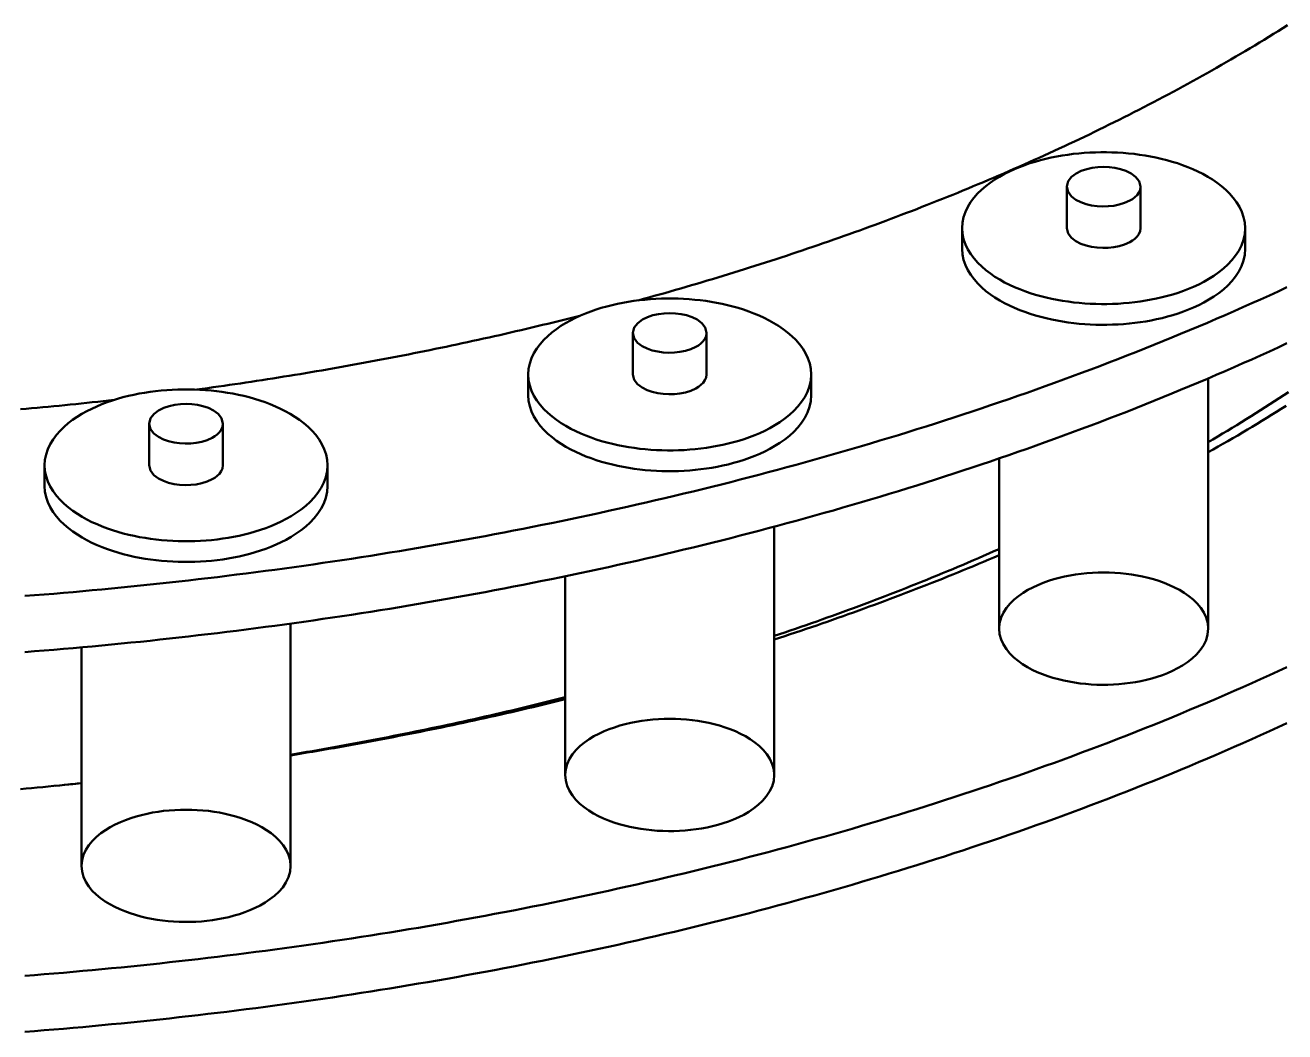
# Model space of a CAD drawing. Header units: millimetres. Extents: x 0 to 841, y 0 to 594.
# Drawn here: x 744.61 to 772.11, y 242.99 to 264.97 of the extents above; entities that cross this region are included whole.
import ezdxf

# ---------------------------------------------------------------- set-up
doc = ezdxf.new("R2010")
doc.units = ezdxf.units.MM
doc.layers.add('VIS', color=7, linetype='CONTINUOUS', lineweight=50)

msp = doc.modelspace()

# ---------------------------------------------------------------- linework, layer by layer
at = {"layer": 'VIS'}
for points in [[(769.675, 263.521), (769.781, 263.578), (769.887, 263.636), (769.993, 263.693), (770.098, 263.751), (770.204, 263.81), (770.309, 263.868), (770.414, 263.927), (770.519, 263.986), (770.624, 264.046), (770.729, 264.106), (770.833, 264.166), (770.937, 264.226), (771.041, 264.287), (771.145, 264.348), (771.249, 264.409), (771.353, 264.471), (771.456, 264.532), (771.559, 264.595), (771.662, 264.657), (771.765, 264.72), (771.868, 264.783), (771.97, 264.847), (772.072, 264.91), (772.174, 264.974)], [(769.675, 263.521), (769.781, 263.578), (769.887, 263.636), (769.993, 263.693), (770.098, 263.751), (770.204, 263.81), (770.309, 263.868), (770.414, 263.927), (770.519, 263.986), (770.624, 264.046), (770.729, 264.106), (770.833, 264.166), (770.937, 264.226), (771.041, 264.287), (771.145, 264.348), (771.249, 264.409), (771.353, 264.471), (771.456, 264.532), (771.559, 264.595), (771.662, 264.657), (771.765, 264.72), (771.868, 264.783), (771.97, 264.847), (772.072, 264.91), (772.174, 264.974)], [(757.992, 258.962), (758.109, 258.994), (758.225, 259.026), (758.342, 259.059), (758.458, 259.092), (758.574, 259.124), (758.69, 259.157), (758.807, 259.191), (758.923, 259.224), (759.039, 259.258), (759.155, 259.292), (759.271, 259.326), (759.387, 259.36), (759.502, 259.395), (759.618, 259.43), (759.734, 259.465), (759.849, 259.5), (759.965, 259.535), (760.08, 259.571), (760.196, 259.607), (760.311, 259.643), (760.426, 259.679), (760.541, 259.715), (760.657, 259.752), (760.772, 259.789), (760.887, 259.826), (761.002, 259.864), (761.116, 259.901), (761.231, 259.939), (761.346, 259.977), (761.46, 260.015), (761.575, 260.054), (761.689, 260.093), (761.804, 260.131), (761.918, 260.171), (762.032, 260.21), (762.147, 260.25), (762.261, 260.29), (762.375, 260.33), (762.489, 260.37), (762.602, 260.41), (762.716, 260.451), (762.83, 260.492), (762.943, 260.533), (763.057, 260.575), (763.17, 260.617), (763.284, 260.659), (763.397, 260.701), (763.51, 260.743), (763.623, 260.786), (763.736, 260.829), (763.849, 260.872), (763.962, 260.915), (764.074, 260.959), (764.187, 261.003), (764.299, 261.047), (764.412, 261.091), (764.524, 261.136), (764.636, 261.181), (764.749, 261.226), (764.861, 261.271), (764.972, 261.316), (765.084, 261.362), (765.196, 261.408), (765.308, 261.455), (765.419, 261.501), (765.531, 261.548), (765.642, 261.595), (765.753, 261.642), (765.864, 261.69), (765.975, 261.738), (766.086, 261.786), (766.197, 261.834), (766.307, 261.883), (766.418, 261.931), (766.528, 261.981), (766.639, 262.03), (766.749, 262.079), (766.859, 262.129), (766.969, 262.18), (767.079, 262.23), (767.188, 262.281), (767.298, 262.331), (767.407, 262.383), (767.517, 262.434), (767.626, 262.486), (767.735, 262.538), (767.844, 262.59), (767.953, 262.643), (768.061, 262.695), (768.17, 262.749), (768.278, 262.802), (768.387, 262.856), (768.495, 262.909), (768.603, 262.964), (768.711, 263.018), (768.818, 263.073), (768.926, 263.128), (769.033, 263.183), (769.141, 263.239), (769.248, 263.295), (769.355, 263.351), (769.462, 263.407), (769.568, 263.464), (769.675, 263.521)], [(757.992, 258.962), (758.109, 258.994), (758.225, 259.026), (758.342, 259.059), (758.458, 259.092), (758.574, 259.124), (758.69, 259.157), (758.807, 259.191), (758.923, 259.224), (759.039, 259.258), (759.155, 259.292), (759.271, 259.326), (759.387, 259.36), (759.502, 259.395), (759.618, 259.43), (759.734, 259.465), (759.849, 259.5), (759.965, 259.535), (760.08, 259.571), (760.196, 259.607), (760.311, 259.643), (760.426, 259.679), (760.541, 259.715), (760.657, 259.752), (760.772, 259.789), (760.887, 259.826), (761.002, 259.864), (761.116, 259.901), (761.231, 259.939), (761.346, 259.977), (761.46, 260.015), (761.575, 260.054), (761.689, 260.093), (761.804, 260.131), (761.918, 260.171), (762.032, 260.21), (762.147, 260.25), (762.261, 260.29), (762.375, 260.33), (762.489, 260.37), (762.602, 260.41), (762.716, 260.451), (762.83, 260.492), (762.943, 260.533), (763.057, 260.575), (763.17, 260.617), (763.284, 260.659), (763.397, 260.701), (763.51, 260.743), (763.623, 260.786), (763.736, 260.829), (763.849, 260.872), (763.962, 260.915), (764.074, 260.959), (764.187, 261.003), (764.299, 261.047), (764.412, 261.091), (764.524, 261.136), (764.636, 261.181), (764.749, 261.226), (764.861, 261.271), (764.972, 261.316), (765.084, 261.362), (765.196, 261.408), (765.308, 261.455), (765.419, 261.501), (765.531, 261.548), (765.642, 261.595), (765.753, 261.642), (765.864, 261.69), (765.975, 261.738), (766.086, 261.786), (766.197, 261.834), (766.307, 261.883), (766.418, 261.931), (766.528, 261.981), (766.639, 262.03), (766.749, 262.079), (766.859, 262.129), (766.969, 262.18), (767.079, 262.23), (767.188, 262.281), (767.298, 262.331), (767.407, 262.383), (767.517, 262.434), (767.626, 262.486), (767.735, 262.538), (767.844, 262.59), (767.953, 262.643), (768.061, 262.695), (768.17, 262.749), (768.278, 262.802), (768.387, 262.856), (768.495, 262.909), (768.603, 262.964), (768.711, 263.018), (768.818, 263.073), (768.926, 263.128), (769.033, 263.183), (769.141, 263.239), (769.248, 263.295), (769.355, 263.351), (769.462, 263.407), (769.568, 263.464), (769.675, 263.521)], [(771.246, 260.542), (771.238, 260.662), (771.213, 260.781), (771.175, 260.895), (771.123, 261.005), (771.06, 261.108), (770.988, 261.205), (770.907, 261.296), (770.821, 261.381), (770.729, 261.46), (770.633, 261.533), (770.533, 261.601), (770.43, 261.665), (770.324, 261.724), (770.216, 261.778), (770.106, 261.828), (769.994, 261.875), (769.881, 261.918), (769.766, 261.957), (769.65, 261.993), (769.534, 262.026), (769.416, 262.056), (769.298, 262.083), (769.18, 262.107), (769.06, 262.128), (768.941, 262.146), (768.821, 262.162), (768.7, 262.174), (768.58, 262.185), (768.459, 262.192), (768.338, 262.197), (768.217, 262.2), (768.096, 262.2), (767.975, 262.197), (767.854, 262.192), (767.733, 262.185), (767.612, 262.174), (767.492, 262.162), (767.372, 262.146), (767.252, 262.128), (767.133, 262.107), (767.014, 262.083), (766.896, 262.056), (766.778, 262.026), (766.662, 261.993), (766.546, 261.957), (766.432, 261.918), (766.319, 261.875), (766.207, 261.828), (766.097, 261.778), (765.988, 261.724), (765.883, 261.665), (765.779, 261.601), (765.679, 261.533), (765.583, 261.46), (765.491, 261.381), (765.405, 261.296), (765.325, 261.205), (765.252, 261.108), (765.19, 261.005), (765.138, 260.895), (765.099, 260.781), (765.075, 260.662), (765.067, 260.542)], [(768.962, 261.448), (768.931, 261.567), (768.854, 261.664), (768.754, 261.738), (768.643, 261.793), (768.525, 261.833), (768.404, 261.86), (768.28, 261.876), (768.156, 261.881), (768.032, 261.876), (767.909, 261.86), (767.787, 261.833), (767.669, 261.793), (767.558, 261.738), (767.458, 261.664), (767.381, 261.567), (767.35, 261.448)], [(767.35, 261.448), (767.38, 261.331), (767.454, 261.235), (767.552, 261.162), (767.66, 261.107), (767.775, 261.067), (767.894, 261.039), (768.014, 261.022), (768.136, 261.016), (768.258, 261.019), (768.379, 261.032), (768.498, 261.056), (768.615, 261.092), (768.726, 261.142)], [(767.35, 261.448), (767.35, 260.542)], [(768.726, 261.142), (768.784, 261.177), (768.838, 261.218), (768.886, 261.265), (768.926, 261.32), (768.952, 261.381), (768.962, 261.448)], [(768.962, 261.448), (768.962, 260.542)], [(765.067, 260.542), (765.075, 260.42), (765.099, 260.302), (765.138, 260.187), (765.19, 260.077), (765.254, 259.973), (765.326, 259.876), (765.407, 259.785), (765.494, 259.7), (765.586, 259.621), (765.683, 259.548), (765.783, 259.479), (765.887, 259.416), (765.993, 259.357), (766.102, 259.303), (766.212, 259.252), (766.324, 259.206), (766.438, 259.163), (766.553, 259.124), (766.669, 259.088), (766.786, 259.055), (766.904, 259.025), (767.022, 258.999), (767.141, 258.975), (767.261, 258.954), (767.381, 258.936), (767.502, 258.92), (767.622, 258.908), (767.743, 258.898), (767.865, 258.89), (767.986, 258.885), (768.108, 258.883), (768.229, 258.883), (768.35, 258.886), (768.472, 258.891), (768.593, 258.899), (768.714, 258.91), (768.835, 258.923), (768.955, 258.939), (769.075, 258.958), (769.195, 258.979), (769.314, 259.004), (769.432, 259.031), (769.55, 259.061), (769.667, 259.095), (769.783, 259.131), (769.897, 259.171), (770.011, 259.215), (770.122, 259.262), (770.233, 259.313), (770.341, 259.369)], [(765.067, 260.542), (765.067, 260.088)], [(767.35, 260.542), (767.38, 260.425), (767.454, 260.329), (767.552, 260.255), (767.66, 260.2), (767.775, 260.16), (767.894, 260.132), (768.014, 260.116), (768.136, 260.109), (768.258, 260.112), (768.379, 260.126), (768.498, 260.15), (768.615, 260.186), (768.726, 260.236)], [(768.726, 260.236), (768.784, 260.27), (768.838, 260.311), (768.886, 260.358), (768.926, 260.413), (768.952, 260.475), (768.962, 260.542)], [(770.341, 259.369), (770.454, 259.432), (770.563, 259.502), (770.669, 259.576), (770.77, 259.657), (770.866, 259.745), (770.955, 259.839), (771.035, 259.94), (771.106, 260.049), (771.165, 260.164), (771.209, 260.286), (771.236, 260.412), (771.246, 260.542)], [(771.246, 260.542), (771.246, 260.088)], [(765.067, 260.088), (765.075, 259.967), (765.099, 259.848), (765.138, 259.733), (765.19, 259.624), (765.254, 259.52), (765.326, 259.423), (765.407, 259.332), (765.494, 259.247), (765.586, 259.168), (765.683, 259.094), (765.783, 259.026), (765.887, 258.963), (765.993, 258.904), (766.102, 258.849), (766.212, 258.799), (766.324, 258.753), (766.438, 258.71), (766.553, 258.67), (766.669, 258.634), (766.786, 258.602), (766.904, 258.572), (767.022, 258.545), (767.141, 258.522), (767.261, 258.501), (767.381, 258.483), (767.502, 258.467), (767.622, 258.454), (767.743, 258.444), (767.865, 258.437), (767.986, 258.432), (768.108, 258.43), (768.229, 258.43), (768.35, 258.433), (768.472, 258.438), (768.593, 258.446), (768.714, 258.457), (768.835, 258.47), (768.955, 258.486), (769.075, 258.505), (769.195, 258.526), (769.314, 258.55), (769.432, 258.578), (769.55, 258.608), (769.667, 258.641), (769.783, 258.678), (769.897, 258.718), (770.011, 258.762), (770.122, 258.809), (770.233, 258.86), (770.341, 258.915)], [(770.341, 258.915), (770.454, 258.979), (770.563, 259.048), (770.669, 259.123), (770.77, 259.204), (770.866, 259.291), (770.955, 259.386), (771.035, 259.487), (771.106, 259.595), (771.165, 259.711), (771.209, 259.833), (771.236, 259.959), (771.246, 260.088)], [(744.599, 252.506), (744.809, 252.522), (745.02, 252.539), (745.23, 252.556), (745.441, 252.574), (745.651, 252.592), (745.862, 252.611), (746.072, 252.63), (746.283, 252.649), (746.493, 252.669), (746.703, 252.69), (746.913, 252.711), (747.124, 252.732), (747.334, 252.754), (747.544, 252.777), (747.754, 252.799), (747.964, 252.823), (748.174, 252.846), (748.384, 252.871), (748.593, 252.895), (748.803, 252.92), (749.013, 252.946), (749.223, 252.972), (749.432, 252.998), (749.642, 253.025), (749.851, 253.053), (750.061, 253.081), (750.27, 253.109), (750.479, 253.138), (750.688, 253.167), (750.898, 253.197), (751.107, 253.228), (751.316, 253.258), (751.525, 253.29), (751.734, 253.321), (751.942, 253.354), (752.151, 253.386), (752.36, 253.419), (752.568, 253.453), (752.777, 253.487), (752.985, 253.522), (753.194, 253.557), (753.402, 253.593), (753.61, 253.629), (753.818, 253.665), (754.026, 253.702), (754.234, 253.74), (754.442, 253.778), (754.65, 253.816), (754.857, 253.855), (755.065, 253.895), (755.272, 253.935), (755.48, 253.975), (755.687, 254.016), (755.894, 254.058), (756.101, 254.1), (756.308, 254.143), (756.515, 254.186), (756.721, 254.229), (756.928, 254.273), (757.135, 254.318), (757.341, 254.363), (757.547, 254.408), (757.754, 254.454), (757.96, 254.501), (758.166, 254.548), (758.371, 254.596), (758.577, 254.644), (758.783, 254.693), (758.988, 254.742), (759.193, 254.791), (759.399, 254.842), (759.604, 254.892), (759.809, 254.944), (760.014, 254.996), (760.218, 255.048), (760.423, 255.101), (760.627, 255.154), (760.831, 255.208), (761.036, 255.263), (761.239, 255.318), (761.443, 255.374), (761.647, 255.43), (761.851, 255.486), (762.054, 255.544), (762.257, 255.601), (762.46, 255.66), (762.663, 255.719), (762.866, 255.778), (763.068, 255.838), (763.271, 255.899), (763.473, 255.96), (763.675, 256.022), (763.877, 256.084), (764.079, 256.147), (764.28, 256.21), (764.481, 256.274), (764.683, 256.339), (764.884, 256.404), (765.084, 256.47), (765.285, 256.536), (765.485, 256.603), (765.685, 256.671), (765.885, 256.739), (766.085, 256.808), (766.285, 256.877), (766.484, 256.947), (766.683, 257.017), (766.882, 257.088), (767.081, 257.16), (767.279, 257.233), (767.478, 257.305), (767.676, 257.379), (767.874, 257.453), (768.071, 257.528), (768.269, 257.604), (768.466, 257.68), (768.662, 257.756), (768.859, 257.834), (769.055, 257.912), (769.252, 257.99), (769.447, 258.07), (769.643, 258.15), (769.838, 258.23), (770.033, 258.311), (770.228, 258.393), (770.422, 258.476), (770.617, 258.559), (770.811, 258.643), (771.004, 258.727), (771.197, 258.813), (771.391, 258.899), (771.583, 258.985), (771.776, 259.072), (771.968, 259.16), (772.159, 259.249)], [(761.771, 257.345), (761.763, 257.466), (761.739, 257.585), (761.7, 257.699), (761.648, 257.809), (761.585, 257.912), (761.513, 258.009), (761.433, 258.1), (761.346, 258.185), (761.254, 258.263), (761.158, 258.337), (761.058, 258.405), (760.955, 258.468), (760.849, 258.527), (760.741, 258.582), (760.631, 258.632), (760.519, 258.679), (760.406, 258.722), (760.291, 258.761), (760.176, 258.797), (760.059, 258.83), (759.942, 258.86), (759.824, 258.886), (759.705, 258.91), (759.586, 258.931), (759.466, 258.95), (759.346, 258.965), (759.226, 258.978), (759.105, 258.988), (758.984, 258.996), (758.863, 259.001), (758.742, 259.004), (758.621, 259.004), (758.5, 259.001), (758.379, 258.996), (758.258, 258.988), (758.137, 258.978), (758.017, 258.965), (757.897, 258.95), (757.777, 258.931), (757.658, 258.91), (757.539, 258.886), (757.421, 258.86), (757.304, 258.83), (757.187, 258.797), (757.072, 258.761), (756.957, 258.722), (756.844, 258.679), (756.732, 258.632), (756.622, 258.582), (756.514, 258.527), (756.408, 258.468), (756.305, 258.405), (756.205, 258.337), (756.108, 258.263), (756.017, 258.185), (755.93, 258.1), (755.85, 258.009), (755.778, 257.912), (755.715, 257.809), (755.663, 257.699), (755.624, 257.585), (755.6, 257.466), (755.592, 257.345)], [(748.354, 257.015), (748.473, 257.031), (748.592, 257.048), (748.711, 257.064), (748.83, 257.081), (748.949, 257.098), (749.067, 257.115), (749.186, 257.133), (749.305, 257.15), (749.424, 257.168), (749.543, 257.186), (749.661, 257.204), (749.78, 257.222), (749.899, 257.241), (750.017, 257.259), (750.136, 257.278), (750.254, 257.297), (750.373, 257.316), (750.491, 257.335), (750.61, 257.355), (750.728, 257.375), (750.847, 257.394), (750.965, 257.415), (751.083, 257.435), (751.202, 257.455), (751.32, 257.476), (751.438, 257.497), (751.557, 257.518), (751.675, 257.539), (751.793, 257.56), (751.911, 257.582), (752.029, 257.603), (752.147, 257.625), (752.265, 257.647), (752.383, 257.67), (752.501, 257.692), (752.619, 257.715), (752.737, 257.737), (752.855, 257.76), (752.973, 257.784), (753.09, 257.807), (753.208, 257.831), (753.326, 257.854), (753.443, 257.878), (753.561, 257.902), (753.679, 257.927), (753.796, 257.951), (753.914, 257.976), (754.031, 258.001), (754.149, 258.026), (754.266, 258.051), (754.383, 258.077), (754.501, 258.102), (754.618, 258.128), (754.735, 258.154), (754.852, 258.181), (754.969, 258.207), (755.086, 258.234), (755.203, 258.261), (755.32, 258.288), (755.437, 258.315), (755.554, 258.342), (755.671, 258.37), (755.788, 258.398), (755.905, 258.426), (756.021, 258.454), (756.138, 258.482), (756.255, 258.511), (756.371, 258.54), (756.488, 258.569), (756.604, 258.598), (756.721, 258.627)], [(748.354, 257.015), (748.473, 257.031), (748.592, 257.048), (748.711, 257.064), (748.83, 257.081), (748.949, 257.098), (749.067, 257.115), (749.186, 257.133), (749.305, 257.15), (749.424, 257.168), (749.543, 257.186), (749.661, 257.204), (749.78, 257.222), (749.899, 257.241), (750.017, 257.259), (750.136, 257.278), (750.254, 257.297), (750.373, 257.316), (750.491, 257.335), (750.61, 257.355), (750.728, 257.375), (750.847, 257.394), (750.965, 257.415), (751.083, 257.435), (751.202, 257.455), (751.32, 257.476), (751.438, 257.497), (751.557, 257.518), (751.675, 257.539), (751.793, 257.56), (751.911, 257.582), (752.029, 257.603), (752.147, 257.625), (752.265, 257.647), (752.383, 257.67), (752.501, 257.692), (752.619, 257.715), (752.737, 257.737), (752.855, 257.76), (752.973, 257.784), (753.09, 257.807), (753.208, 257.831), (753.326, 257.854), (753.443, 257.878), (753.561, 257.902), (753.679, 257.927), (753.796, 257.951), (753.914, 257.976), (754.031, 258.001), (754.149, 258.026), (754.266, 258.051), (754.383, 258.077), (754.501, 258.102), (754.618, 258.128), (754.735, 258.154), (754.852, 258.181), (754.969, 258.207), (755.086, 258.234), (755.203, 258.261), (755.32, 258.288), (755.437, 258.315), (755.554, 258.342), (755.671, 258.37), (755.788, 258.398), (755.905, 258.426), (756.021, 258.454), (756.138, 258.482), (756.255, 258.511), (756.371, 258.54), (756.488, 258.569), (756.604, 258.598), (756.721, 258.627)], [(759.487, 258.252), (759.456, 258.371), (759.379, 258.468), (759.28, 258.542), (759.168, 258.597), (759.05, 258.637), (758.929, 258.664), (758.806, 258.679), (758.681, 258.685), (758.557, 258.679), (758.434, 258.664), (758.312, 258.637), (758.195, 258.597), (758.083, 258.542), (757.983, 258.468), (757.907, 258.371), (757.875, 258.252)], [(744.599, 251.282), (744.809, 251.298), (745.02, 251.315), (745.23, 251.332), (745.441, 251.35), (745.651, 251.368), (745.862, 251.387), (746.072, 251.406), (746.283, 251.425), (746.493, 251.446), (746.703, 251.466), (746.913, 251.487), (747.124, 251.508), (747.334, 251.53), (747.544, 251.553), (747.754, 251.575), (747.964, 251.599), (748.174, 251.622), (748.384, 251.647), (748.593, 251.671), (748.803, 251.696), (749.013, 251.722), (749.223, 251.748), (749.432, 251.775), (749.642, 251.802), (749.851, 251.829), (750.061, 251.857), (750.27, 251.885), (750.479, 251.914), (750.688, 251.944), (750.898, 251.973), (751.107, 252.004), (751.316, 252.034), (751.525, 252.066), (751.734, 252.097), (751.942, 252.13), (752.151, 252.162), (752.36, 252.196), (752.568, 252.229), (752.777, 252.263), (752.985, 252.298), (753.194, 252.333), (753.402, 252.369), (753.61, 252.405), (753.818, 252.441), (754.026, 252.478), (754.234, 252.516), (754.442, 252.554), (754.65, 252.592), (754.857, 252.631), (755.065, 252.671), (755.272, 252.711), (755.48, 252.752), (755.687, 252.793), (755.894, 252.834), (756.101, 252.876), (756.308, 252.919), (756.515, 252.962), (756.721, 253.005), (756.928, 253.049), (757.135, 253.094), (757.341, 253.139), (757.547, 253.184), (757.754, 253.23), (757.96, 253.277), (758.166, 253.324), (758.371, 253.372), (758.577, 253.42), (758.783, 253.469), (758.988, 253.518), (759.193, 253.568), (759.399, 253.618), (759.604, 253.669), (759.809, 253.72), (760.014, 253.772), (760.218, 253.824), (760.423, 253.877), (760.627, 253.93), (760.831, 253.984), (761.036, 254.039), (761.239, 254.094), (761.443, 254.15), (761.647, 254.206), (761.851, 254.262), (762.054, 254.32), (762.257, 254.377), (762.46, 254.436), (762.663, 254.495), (762.866, 254.554), (763.068, 254.614), (763.271, 254.675), (763.473, 254.736), (763.675, 254.798), (763.877, 254.86), (764.079, 254.923), (764.28, 254.986), (764.481, 255.05), (764.683, 255.115), (764.884, 255.18), (765.084, 255.246), (765.285, 255.312), (765.485, 255.379), (765.685, 255.447), (765.885, 255.515), (766.085, 255.584), (766.285, 255.653), (766.484, 255.723), (766.683, 255.793), (766.882, 255.864), (767.081, 255.936), (767.279, 256.009), (767.478, 256.082), (767.676, 256.155), (767.874, 256.229), (768.071, 256.304), (768.269, 256.38), (768.466, 256.456), (768.662, 256.532), (768.859, 256.61), (769.055, 256.688), (769.252, 256.766), (769.447, 256.846), (769.643, 256.926), (769.838, 257.006), (770.033, 257.087), (770.228, 257.169), (770.422, 257.252), (770.617, 257.335), (770.811, 257.419), (771.004, 257.504), (771.197, 257.589), (771.391, 257.675), (771.583, 257.761), (771.776, 257.849), (771.968, 257.937), (772.159, 258.025)], [(757.875, 258.252), (757.905, 258.135), (757.98, 258.039), (758.077, 257.966), (758.185, 257.911), (758.3, 257.871), (758.419, 257.843), (758.54, 257.826), (758.661, 257.819), (758.783, 257.823), (758.904, 257.836), (759.024, 257.86), (759.14, 257.896), (759.251, 257.946)], [(757.875, 258.252), (757.875, 257.345)], [(759.251, 257.946), (759.309, 257.981), (759.363, 258.021), (759.411, 258.069), (759.451, 258.123), (759.478, 258.185), (759.487, 258.252)], [(759.487, 258.252), (759.487, 257.345)], [(755.592, 257.345), (755.6, 257.224), (755.624, 257.105), (755.663, 256.99), (755.716, 256.881), (755.779, 256.777), (755.851, 256.68), (755.932, 256.589), (756.019, 256.504), (756.111, 256.425), (756.208, 256.351), (756.308, 256.283), (756.412, 256.22), (756.518, 256.161), (756.627, 256.106), (756.737, 256.056), (756.85, 256.009), (756.963, 255.967), (757.078, 255.927), (757.194, 255.891), (757.311, 255.859), (757.429, 255.829), (757.547, 255.802), (757.667, 255.778), (757.786, 255.758), (757.906, 255.74), (758.027, 255.724), (758.148, 255.711), (758.269, 255.701), (758.39, 255.694), (758.511, 255.689), (758.633, 255.687), (758.754, 255.687), (758.876, 255.69), (758.997, 255.695), (759.118, 255.703), (759.239, 255.714), (759.36, 255.727), (759.481, 255.743), (759.601, 255.762), (759.72, 255.783), (759.839, 255.807), (759.958, 255.835), (760.075, 255.865), (760.192, 255.898), (760.308, 255.935), (760.422, 255.975), (760.536, 256.019), (760.648, 256.066), (760.758, 256.117), (760.866, 256.172)], [(755.592, 257.345), (755.592, 256.892)], [(757.875, 257.345), (757.905, 257.228), (757.98, 257.132), (758.077, 257.059), (758.185, 257.004), (758.3, 256.964), (758.419, 256.936), (758.54, 256.919), (758.661, 256.913), (758.783, 256.916), (758.904, 256.929), (759.024, 256.953), (759.14, 256.989), (759.251, 257.039)], [(759.251, 257.039), (759.309, 257.074), (759.363, 257.115), (759.411, 257.162), (759.451, 257.217), (759.478, 257.279), (759.487, 257.345)], [(760.866, 256.172), (760.979, 256.236), (761.088, 256.305), (761.194, 256.38), (761.295, 256.461), (761.391, 256.548), (761.48, 256.642), (761.561, 256.744), (761.631, 256.852), (761.69, 256.968), (761.734, 257.09), (761.762, 257.216), (761.771, 257.345)], [(761.771, 257.345), (761.771, 256.892)], [(770.44, 257.259), (770.44, 251.793)], [(751.209, 255.361), (751.201, 255.482), (751.177, 255.6), (751.138, 255.715), (751.086, 255.824), (751.023, 255.928), (750.951, 256.025), (750.871, 256.116), (750.784, 256.2), (750.693, 256.279), (750.596, 256.353), (750.496, 256.421), (750.393, 256.484), (750.287, 256.543), (750.179, 256.597), (750.069, 256.648), (749.957, 256.694), (749.844, 256.737), (749.729, 256.777), (749.614, 256.813), (749.497, 256.846), (749.38, 256.875), (749.262, 256.902), (749.143, 256.926), (749.024, 256.947), (748.904, 256.965), (748.784, 256.981), (748.664, 256.994), (748.543, 257.004), (748.422, 257.012), (748.301, 257.017), (748.18, 257.019), (748.059, 257.019), (747.938, 257.017), (747.817, 257.012), (747.696, 257.004), (747.575, 256.994), (747.455, 256.981), (747.335, 256.965), (747.215, 256.947), (747.096, 256.926), (746.977, 256.902), (746.859, 256.875), (746.742, 256.846), (746.625, 256.813), (746.51, 256.777), (746.395, 256.737), (746.282, 256.694), (746.17, 256.648), (746.06, 256.597), (745.952, 256.543), (745.846, 256.484), (745.743, 256.421), (745.643, 256.353), (745.546, 256.279), (745.455, 256.2), (745.368, 256.116), (745.288, 256.025), (745.216, 255.928), (745.153, 255.824), (745.101, 255.715), (745.062, 255.6), (745.038, 255.482), (745.03, 255.361)], [(770.44, 255.866), (770.544, 255.928), (770.649, 255.99), (770.753, 256.052), (770.858, 256.115), (770.962, 256.178), (771.065, 256.241), (771.169, 256.305), (771.272, 256.369), (771.376, 256.433), (771.479, 256.498), (771.581, 256.563), (771.684, 256.628), (771.786, 256.694), (771.888, 256.76), (771.99, 256.826), (772.092, 256.893), (772.194, 256.96)], [(744.506, 256.584), (744.627, 256.595), (744.747, 256.606), (744.868, 256.617), (744.988, 256.628), (745.108, 256.639), (745.229, 256.651), (745.349, 256.663), (745.469, 256.675), (745.589, 256.687), (745.71, 256.699), (745.83, 256.712), (745.95, 256.724), (746.07, 256.737), (746.191, 256.75), (746.311, 256.763), (746.431, 256.777), (746.551, 256.79)], [(744.506, 256.584), (744.627, 256.595), (744.747, 256.606), (744.868, 256.617), (744.988, 256.628), (745.108, 256.639), (745.229, 256.651), (745.349, 256.663), (745.469, 256.675), (745.589, 256.687), (745.71, 256.699), (745.83, 256.712), (745.95, 256.724), (746.07, 256.737), (746.191, 256.75), (746.311, 256.763), (746.431, 256.777), (746.551, 256.79)], [(748.925, 256.268), (748.894, 256.387), (748.818, 256.484), (748.718, 256.558), (748.606, 256.613), (748.488, 256.652), (748.367, 256.679), (748.244, 256.695), (748.119, 256.7), (747.995, 256.695), (747.872, 256.679), (747.751, 256.652), (747.633, 256.613), (747.521, 256.558), (747.421, 256.484), (747.345, 256.387), (747.314, 256.268)], [(755.592, 256.892), (755.6, 256.771), (755.624, 256.652), (755.663, 256.537), (755.716, 256.427), (755.779, 256.324), (755.851, 256.226), (755.932, 256.135), (756.019, 256.05), (756.111, 255.972), (756.208, 255.898), (756.308, 255.83), (756.412, 255.766), (756.518, 255.708), (756.627, 255.653), (756.737, 255.603), (756.85, 255.556), (756.963, 255.513), (757.078, 255.474), (757.194, 255.438), (757.311, 255.405), (757.429, 255.376), (757.547, 255.349), (757.667, 255.325), (757.786, 255.304), (757.906, 255.286), (758.027, 255.271), (758.148, 255.258), (758.269, 255.248), (758.39, 255.241), (758.511, 255.236), (758.633, 255.233), (758.754, 255.234), (758.876, 255.236), (758.997, 255.242), (759.118, 255.25), (759.239, 255.26), (759.36, 255.274), (759.481, 255.29), (759.601, 255.308), (759.72, 255.33), (759.839, 255.354), (759.958, 255.381), (760.075, 255.412), (760.192, 255.445), (760.308, 255.482), (760.422, 255.522), (760.536, 255.565), (760.648, 255.612), (760.758, 255.664), (760.866, 255.719)], [(760.866, 255.719), (760.979, 255.783), (761.088, 255.852), (761.194, 255.927), (761.295, 256.008), (761.391, 256.095), (761.48, 256.189), (761.561, 256.29), (761.631, 256.399), (761.69, 256.515), (761.734, 256.636), (761.762, 256.763), (761.771, 256.892)], [(770.44, 255.646), (770.547, 255.707), (770.655, 255.768), (770.762, 255.829), (770.869, 255.891), (770.976, 255.953), (771.083, 256.015), (771.189, 256.078), (771.296, 256.141), (771.402, 256.204), (771.508, 256.268), (771.613, 256.332), (771.719, 256.396), (771.824, 256.461), (771.93, 256.526), (772.034, 256.591), (772.139, 256.657)], [(747.314, 256.268), (747.343, 256.151), (747.418, 256.055), (747.515, 255.981), (747.624, 255.927), (747.739, 255.886), (747.857, 255.858), (747.978, 255.842), (748.1, 255.835), (748.221, 255.838), (748.342, 255.852), (748.462, 255.876), (748.578, 255.912), (748.689, 255.962)], [(747.314, 256.268), (747.314, 255.361)], [(748.689, 255.962), (748.747, 255.996), (748.801, 256.037), (748.85, 256.084), (748.889, 256.139), (748.916, 256.201), (748.925, 256.268)], [(748.925, 256.268), (748.925, 255.361)], [(745.03, 255.361), (745.038, 255.24), (745.062, 255.121), (745.101, 255.006), (745.154, 254.896), (745.217, 254.793), (745.29, 254.695), (745.37, 254.604), (745.457, 254.52), (745.549, 254.441), (745.646, 254.367), (745.746, 254.299), (745.85, 254.235), (745.956, 254.177), (746.065, 254.122), (746.175, 254.072), (746.288, 254.025), (746.401, 253.982), (746.516, 253.943), (746.632, 253.907), (746.749, 253.874), (746.867, 253.845), (746.986, 253.818), (747.105, 253.794), (747.224, 253.773), (747.344, 253.755), (747.465, 253.74), (747.586, 253.727), (747.707, 253.717), (747.828, 253.71), (747.949, 253.705), (748.071, 253.702), (748.192, 253.703), (748.314, 253.706), (748.435, 253.711), (748.556, 253.719), (748.677, 253.729), (748.798, 253.743), (748.919, 253.759), (749.039, 253.777), (749.158, 253.799), (749.277, 253.823), (749.396, 253.85), (749.513, 253.881), (749.63, 253.914), (749.746, 253.951), (749.861, 253.991), (749.974, 254.034), (750.086, 254.082), (750.196, 254.133), (750.304, 254.188)], [(745.03, 255.361), (745.03, 254.908)], [(747.314, 255.361), (747.343, 255.244), (747.418, 255.148), (747.515, 255.075), (747.624, 255.02), (747.739, 254.98), (747.857, 254.952), (747.978, 254.935), (748.1, 254.928), (748.221, 254.932), (748.342, 254.945), (748.462, 254.969), (748.578, 255.005), (748.689, 255.055)], [(748.689, 255.055), (748.747, 255.09), (748.801, 255.13), (748.85, 255.178), (748.889, 255.232), (748.916, 255.294), (748.925, 255.361)], [(750.304, 254.188), (750.417, 254.252), (750.526, 254.321), (750.632, 254.396), (750.733, 254.477), (750.829, 254.564), (750.918, 254.658), (750.999, 254.76), (751.07, 254.868), (751.128, 254.984), (751.172, 255.105), (751.2, 255.232), (751.209, 255.361)], [(751.209, 255.361), (751.209, 254.908)], [(765.873, 255.51), (765.873, 251.793)], [(745.03, 254.908), (745.038, 254.787), (745.062, 254.668), (745.101, 254.553), (745.154, 254.443), (745.217, 254.339), (745.29, 254.242), (745.37, 254.151), (745.457, 254.066), (745.549, 253.987), (745.646, 253.914), (745.746, 253.846), (745.85, 253.782), (745.956, 253.723), (746.065, 253.669), (746.175, 253.618), (746.288, 253.572), (746.401, 253.529), (746.516, 253.49), (746.632, 253.454), (746.749, 253.421), (746.867, 253.391), (746.986, 253.365), (747.105, 253.341), (747.224, 253.32), (747.344, 253.302), (747.465, 253.287), (747.586, 253.274), (747.707, 253.264), (747.828, 253.256), (747.949, 253.251), (748.071, 253.249), (748.192, 253.249), (748.314, 253.252), (748.435, 253.258), (748.556, 253.266), (748.677, 253.276), (748.798, 253.289), (748.919, 253.305), (749.039, 253.324), (749.158, 253.345), (749.277, 253.37), (749.396, 253.397), (749.513, 253.427), (749.63, 253.461), (749.746, 253.497), (749.861, 253.537), (749.974, 253.581), (750.086, 253.628), (750.196, 253.679), (750.304, 253.735)], [(750.304, 253.735), (750.417, 253.799), (750.526, 253.868), (750.632, 253.943), (750.733, 254.023), (750.829, 254.111), (750.918, 254.205), (750.999, 254.306), (751.07, 254.415), (751.128, 254.53), (751.172, 254.652), (751.2, 254.779), (751.209, 254.908)], [(760.965, 254.02), (760.965, 248.596)], [(760.965, 251.633), (761.081, 251.672), (761.197, 251.711), (761.313, 251.751), (761.429, 251.791), (761.544, 251.83), (761.66, 251.871), (761.776, 251.911), (761.891, 251.952), (762.006, 251.993), (762.122, 252.034), (762.237, 252.075), (762.352, 252.117), (762.467, 252.159), (762.582, 252.201), (762.697, 252.243), (762.812, 252.286), (762.926, 252.328), (763.041, 252.371), (763.155, 252.415), (763.27, 252.458), (763.384, 252.502), (763.498, 252.546), (763.612, 252.591), (763.726, 252.635), (763.84, 252.68), (763.954, 252.725), (764.068, 252.77), (764.182, 252.816), (764.295, 252.862), (764.408, 252.908), (764.522, 252.954), (764.635, 253.001), (764.748, 253.048), (764.861, 253.095), (764.974, 253.143), (765.087, 253.19), (765.199, 253.238), (765.312, 253.286), (765.424, 253.335), (765.536, 253.384), (765.649, 253.433), (765.761, 253.482), (765.873, 253.532)], [(760.965, 251.556), (761.081, 251.594), (761.197, 251.632), (761.313, 251.67), (761.428, 251.709), (761.544, 251.748), (761.659, 251.787), (761.775, 251.826), (761.89, 251.865), (762.005, 251.905), (762.121, 251.945), (762.236, 251.985), (762.351, 252.026), (762.466, 252.066), (762.581, 252.107), (762.696, 252.148), (762.81, 252.19), (762.925, 252.231), (763.039, 252.273), (763.154, 252.315), (763.268, 252.357), (763.383, 252.4), (763.497, 252.443), (763.611, 252.486), (763.725, 252.529), (763.839, 252.572), (763.953, 252.616), (764.066, 252.66), (764.18, 252.704), (764.294, 252.749), (764.407, 252.794), (764.52, 252.839), (764.634, 252.884), (764.747, 252.929), (764.86, 252.975), (764.973, 253.021), (765.086, 253.067), (765.198, 253.114), (765.311, 253.16), (765.423, 253.207), (765.536, 253.255), (765.648, 253.302), (765.76, 253.35), (765.873, 253.398)], [(756.398, 252.937), (756.398, 248.596)], [(765.873, 251.793), (765.884, 251.915), (765.917, 252.033), (765.968, 252.144), (766.035, 252.247), (766.113, 252.341), (766.201, 252.426), (766.296, 252.504), (766.396, 252.574), (766.501, 252.637), (766.609, 252.695), (766.721, 252.746), (766.834, 252.792), (766.95, 252.834), (767.067, 252.87), (767.185, 252.902), (767.304, 252.93), (767.424, 252.954), (767.545, 252.974), (767.667, 252.99), (767.789, 253.003), (767.911, 253.012), (768.034, 253.017), (768.156, 253.019), (768.279, 253.017), (768.401, 253.012), (768.523, 253.003), (768.645, 252.99), (768.767, 252.974), (768.888, 252.954), (769.008, 252.93), (769.127, 252.902), (769.246, 252.87), (769.363, 252.834), (769.478, 252.792), (769.592, 252.746), (769.703, 252.695), (769.811, 252.637), (769.916, 252.574), (770.016, 252.504), (770.111, 252.426), (770.199, 252.341), (770.278, 252.247), (770.344, 252.144), (770.396, 252.033), (770.428, 251.915), (770.44, 251.793)], [(750.403, 251.904), (750.403, 246.612)], [(769.771, 250.926), (769.662, 250.871), (769.552, 250.822), (769.438, 250.778), (769.324, 250.739), (769.207, 250.704), (769.09, 250.674), (768.971, 250.647), (768.852, 250.625), (768.732, 250.606), (768.612, 250.591), (768.491, 250.58), (768.37, 250.572), (768.249, 250.568), (768.127, 250.567), (768.006, 250.569), (767.885, 250.575), (767.764, 250.585), (767.643, 250.598), (767.523, 250.615), (767.404, 250.635), (767.285, 250.659), (767.167, 250.688), (767.05, 250.72), (766.934, 250.757), (766.82, 250.798), (766.708, 250.845), (766.598, 250.896), (766.491, 250.954), (766.388, 251.017), (766.289, 251.087), (766.195, 251.164), (766.109, 251.249), (766.032, 251.343), (765.966, 251.445), (765.916, 251.555), (765.884, 251.672), (765.873, 251.793)], [(770.44, 251.793), (770.427, 251.666), (770.392, 251.543), (770.337, 251.428), (770.265, 251.323), (770.181, 251.226), (770.088, 251.139), (769.988, 251.06), (769.881, 250.99), (769.771, 250.926)], [(745.836, 251.384), (745.836, 246.612)], [(744.599, 244.21), (744.809, 244.226), (745.02, 244.243), (745.23, 244.261), (745.441, 244.278), (745.651, 244.297), (745.862, 244.315), (746.072, 244.334), (746.283, 244.354), (746.493, 244.374), (746.703, 244.394), (746.913, 244.415), (747.124, 244.437), (747.334, 244.459), (747.544, 244.481), (747.754, 244.504), (747.964, 244.527), (748.174, 244.551), (748.384, 244.575), (748.593, 244.6), (748.803, 244.625), (749.013, 244.65), (749.223, 244.676), (749.432, 244.703), (749.642, 244.73), (749.851, 244.757), (750.061, 244.785), (750.27, 244.814), (750.479, 244.843), (750.688, 244.872), (750.898, 244.902), (751.107, 244.932), (751.316, 244.963), (751.525, 244.994), (751.734, 245.026), (751.942, 245.058), (752.151, 245.091), (752.36, 245.124), (752.568, 245.158), (752.777, 245.192), (752.985, 245.226), (753.194, 245.261), (753.402, 245.297), (753.61, 245.333), (753.818, 245.37), (754.026, 245.407), (754.234, 245.444), (754.442, 245.482), (754.65, 245.521), (754.857, 245.56), (755.065, 245.599), (755.272, 245.639), (755.48, 245.68), (755.687, 245.721), (755.894, 245.762), (756.101, 245.804), (756.308, 245.847), (756.515, 245.89), (756.721, 245.934), (756.928, 245.978), (757.135, 246.022), (757.341, 246.067), (757.547, 246.113), (757.754, 246.159), (757.96, 246.205), (758.166, 246.253), (758.371, 246.3), (758.577, 246.348), (758.783, 246.397), (758.988, 246.446), (759.193, 246.496), (759.399, 246.546), (759.604, 246.597), (759.809, 246.648), (760.014, 246.7), (760.218, 246.752), (760.423, 246.805), (760.627, 246.859), (760.831, 246.913), (761.036, 246.967), (761.239, 247.022), (761.443, 247.078), (761.647, 247.134), (761.851, 247.191), (762.054, 247.248), (762.257, 247.306), (762.46, 247.364), (762.663, 247.423), (762.866, 247.483), (763.068, 247.543), (763.271, 247.603), (763.473, 247.664), (763.675, 247.726), (763.877, 247.788), (764.079, 247.851), (764.28, 247.915), (764.481, 247.979), (764.683, 248.043), (764.884, 248.109), (765.084, 248.174), (765.285, 248.241), (765.485, 248.308), (765.685, 248.375), (765.885, 248.443), (766.085, 248.512), (766.285, 248.581), (766.484, 248.651), (766.683, 248.722), (766.882, 248.793), (767.081, 248.865), (767.279, 248.937), (767.478, 249.01), (767.676, 249.084), (767.874, 249.158), (768.071, 249.233), (768.269, 249.308), (768.466, 249.384), (768.662, 249.461), (768.859, 249.538), (769.055, 249.616), (769.252, 249.695), (769.447, 249.774), (769.643, 249.854), (769.838, 249.935), (770.033, 250.016), (770.228, 250.098), (770.422, 250.18), (770.617, 250.263), (770.811, 250.347), (771.004, 250.432), (771.197, 250.517), (771.391, 250.603), (771.583, 250.69), (771.776, 250.777), (771.968, 250.865), (772.159, 250.954)], [(750.403, 249.04), (750.522, 249.06), (750.64, 249.08), (750.758, 249.1), (750.877, 249.12), (750.995, 249.141), (751.113, 249.161), (751.232, 249.182), (751.35, 249.203), (751.468, 249.225), (751.586, 249.246), (751.705, 249.268), (751.823, 249.29), (751.941, 249.312), (752.059, 249.334), (752.177, 249.356), (752.295, 249.379), (752.413, 249.402), (752.531, 249.425), (752.649, 249.448), (752.766, 249.471), (752.884, 249.495), (753.002, 249.519), (753.12, 249.543), (753.237, 249.567), (753.355, 249.591), (753.472, 249.616), (753.59, 249.641), (753.708, 249.665), (753.825, 249.691), (753.942, 249.716), (754.06, 249.741), (754.177, 249.767), (754.294, 249.793), (754.412, 249.819), (754.529, 249.845), (754.646, 249.872), (754.763, 249.899), (754.88, 249.926), (754.997, 249.953), (755.114, 249.98), (755.231, 250.007), (755.348, 250.035), (755.465, 250.063), (755.582, 250.091), (755.698, 250.119), (755.815, 250.148), (755.932, 250.177), (756.048, 250.206), (756.165, 250.235), (756.281, 250.264), (756.398, 250.294)], [(750.403, 249.025), (750.522, 249.045), (750.64, 249.064), (750.758, 249.084), (750.877, 249.104), (750.995, 249.124), (751.113, 249.144), (751.231, 249.165), (751.35, 249.185), (751.468, 249.206), (751.586, 249.227), (751.704, 249.248), (751.822, 249.27), (751.94, 249.291), (752.058, 249.313), (752.176, 249.335), (752.294, 249.357), (752.412, 249.379), (752.53, 249.402), (752.648, 249.425), (752.766, 249.448), (752.884, 249.471), (753.001, 249.494), (753.119, 249.517), (753.237, 249.541), (753.354, 249.565), (753.472, 249.589), (753.589, 249.613), (753.707, 249.637), (753.824, 249.662), (753.942, 249.686), (754.059, 249.711), (754.176, 249.737), (754.294, 249.762), (754.411, 249.787), (754.528, 249.813), (754.645, 249.839), (754.763, 249.865), (754.88, 249.891), (754.997, 249.918), (755.114, 249.944), (755.231, 249.971), (755.348, 249.998), (755.465, 250.026), (755.581, 250.053), (755.698, 250.081), (755.815, 250.109), (755.932, 250.137), (756.048, 250.165), (756.165, 250.193), (756.281, 250.222), (756.398, 250.251)], [(756.398, 248.596), (756.409, 248.718), (756.442, 248.836), (756.493, 248.947), (756.56, 249.05), (756.638, 249.144), (756.726, 249.23), (756.821, 249.307), (756.921, 249.378), (757.026, 249.441), (757.135, 249.498), (757.246, 249.55), (757.359, 249.596), (757.475, 249.637), (757.592, 249.674), (757.71, 249.706), (757.83, 249.734), (757.95, 249.758), (758.071, 249.778), (758.192, 249.794), (758.314, 249.806), (758.436, 249.815), (758.559, 249.821), (758.681, 249.822), (758.804, 249.821), (758.926, 249.815), (759.049, 249.806), (759.171, 249.794), (759.292, 249.778), (759.413, 249.758), (759.533, 249.734), (759.653, 249.706), (759.771, 249.674), (759.888, 249.637), (760.003, 249.596), (760.117, 249.55), (760.228, 249.498), (760.336, 249.441), (760.441, 249.378), (760.542, 249.307), (760.637, 249.23), (760.724, 249.144), (760.803, 249.05), (760.869, 248.947), (760.921, 248.836), (760.954, 248.718), (760.965, 248.596)], [(744.599, 242.986), (744.809, 243.002), (745.02, 243.019), (745.23, 243.037), (745.441, 243.054), (745.651, 243.073), (745.862, 243.091), (746.072, 243.11), (746.283, 243.13), (746.493, 243.15), (746.703, 243.17), (746.913, 243.191), (747.124, 243.213), (747.334, 243.235), (747.544, 243.257), (747.754, 243.28), (747.964, 243.303), (748.174, 243.327), (748.384, 243.351), (748.593, 243.376), (748.803, 243.401), (749.013, 243.426), (749.223, 243.452), (749.432, 243.479), (749.642, 243.506), (749.851, 243.533), (750.061, 243.561), (750.27, 243.59), (750.479, 243.619), (750.688, 243.648), (750.898, 243.678), (751.107, 243.708), (751.316, 243.739), (751.525, 243.77), (751.734, 243.802), (751.942, 243.834), (752.151, 243.867), (752.36, 243.9), (752.568, 243.934), (752.777, 243.968), (752.985, 244.002), (753.194, 244.038), (753.402, 244.073), (753.61, 244.109), (753.818, 244.146), (754.026, 244.183), (754.234, 244.22), (754.442, 244.258), (754.65, 244.297), (754.857, 244.336), (755.065, 244.375), (755.272, 244.415), (755.48, 244.456), (755.687, 244.497), (755.894, 244.539), (756.101, 244.581), (756.308, 244.623), (756.515, 244.666), (756.721, 244.71), (756.928, 244.754), (757.135, 244.798), (757.341, 244.843), (757.547, 244.889), (757.754, 244.935), (757.96, 244.982), (758.166, 245.029), (758.371, 245.076), (758.577, 245.124), (758.783, 245.173), (758.988, 245.222), (759.193, 245.272), (759.399, 245.322), (759.604, 245.373), (759.809, 245.424), (760.014, 245.476), (760.218, 245.529), (760.423, 245.581), (760.627, 245.635), (760.831, 245.689), (761.036, 245.743), (761.239, 245.798), (761.443, 245.854), (761.647, 245.91), (761.851, 245.967), (762.054, 246.024), (762.257, 246.082), (762.46, 246.14), (762.663, 246.199), (762.866, 246.259), (763.068, 246.319), (763.271, 246.379), (763.473, 246.441), (763.675, 246.502), (763.877, 246.565), (764.079, 246.627), (764.28, 246.691), (764.481, 246.755), (764.683, 246.819), (764.884, 246.885), (765.084, 246.95), (765.285, 247.017), (765.485, 247.084), (765.685, 247.151), (765.885, 247.219), (766.085, 247.288), (766.285, 247.357), (766.484, 247.427), (766.683, 247.498), (766.882, 247.569), (767.081, 247.641), (767.279, 247.713), (767.478, 247.786), (767.676, 247.86), (767.874, 247.934), (768.071, 248.009), (768.269, 248.084), (768.466, 248.16), (768.662, 248.237), (768.859, 248.314), (769.055, 248.392), (769.252, 248.471), (769.447, 248.55), (769.643, 248.63), (769.838, 248.711), (770.033, 248.792), (770.228, 248.874), (770.422, 248.956), (770.617, 249.04), (770.811, 249.123), (771.004, 249.208), (771.197, 249.293), (771.391, 249.379), (771.583, 249.466), (771.776, 249.553), (771.968, 249.641), (772.159, 249.73)], [(744.504, 248.288), (744.625, 248.299), (744.746, 248.31), (744.868, 248.321), (744.989, 248.332), (745.11, 248.344), (745.231, 248.356), (745.352, 248.367), (745.473, 248.38), (745.594, 248.392), (745.715, 248.404), (745.836, 248.417)], [(745.271, 248.36), (745.365, 248.369), (745.46, 248.379), (745.554, 248.388), (745.648, 248.398), (745.742, 248.408), (745.836, 248.418)], [(760.296, 247.729), (760.188, 247.675), (760.077, 247.626), (759.964, 247.582), (759.849, 247.543), (759.733, 247.508), (759.615, 247.478), (759.497, 247.451), (759.378, 247.429), (759.258, 247.41), (759.137, 247.395), (759.016, 247.384), (758.895, 247.376), (758.774, 247.371), (758.653, 247.37), (758.531, 247.373), (758.41, 247.379), (758.289, 247.389), (758.169, 247.402), (758.049, 247.418), (757.929, 247.439), (757.81, 247.463), (757.692, 247.491), (757.575, 247.524), (757.46, 247.561), (757.345, 247.602), (757.233, 247.648), (757.124, 247.7), (757.017, 247.757), (756.913, 247.821), (756.814, 247.891), (756.721, 247.968), (756.634, 248.053), (756.557, 248.147), (756.492, 248.249), (756.441, 248.359), (756.409, 248.476), (756.398, 248.596)], [(760.965, 248.596), (760.953, 248.469), (760.917, 248.347), (760.862, 248.232), (760.79, 248.126), (760.707, 248.03), (760.613, 247.943), (760.513, 247.864), (760.407, 247.793), (760.296, 247.729)], [(745.836, 246.612), (745.847, 246.734), (745.88, 246.852), (745.931, 246.963), (745.998, 247.066), (746.077, 247.16), (746.164, 247.246), (746.259, 247.323), (746.36, 247.393), (746.464, 247.457), (746.573, 247.514), (746.684, 247.566), (746.798, 247.612), (746.913, 247.653), (747.03, 247.69), (747.148, 247.722), (747.268, 247.75), (747.388, 247.774), (747.509, 247.794), (747.63, 247.81), (747.752, 247.822), (747.874, 247.831), (747.997, 247.836), (748.119, 247.838), (748.242, 247.836), (748.365, 247.831), (748.487, 247.822), (748.609, 247.81), (748.73, 247.794), (748.851, 247.774), (748.971, 247.75), (749.091, 247.722), (749.209, 247.69), (749.326, 247.653), (749.441, 247.612), (749.555, 247.566), (749.666, 247.514), (749.775, 247.457), (749.879, 247.393), (749.98, 247.323), (750.075, 247.246), (750.162, 247.16), (750.241, 247.066), (750.308, 246.963), (750.359, 246.852), (750.392, 246.734), (750.403, 246.612)], [(749.734, 245.745), (749.626, 245.691), (749.515, 245.642), (749.402, 245.598), (749.287, 245.558), (749.171, 245.524), (749.053, 245.493), (748.935, 245.467), (748.816, 245.444), (748.696, 245.426), (748.575, 245.411), (748.455, 245.399), (748.333, 245.392), (748.212, 245.387), (748.091, 245.386), (747.97, 245.389), (747.848, 245.395), (747.727, 245.404), (747.607, 245.417), (747.487, 245.434), (747.367, 245.455), (747.248, 245.479), (747.13, 245.507), (747.013, 245.54), (746.898, 245.576), (746.784, 245.618), (746.671, 245.664), (746.562, 245.716), (746.455, 245.773), (746.351, 245.836), (746.252, 245.906), (746.159, 245.984), (746.072, 246.069), (745.995, 246.162), (745.93, 246.264), (745.879, 246.375), (745.847, 246.491), (745.836, 246.612)], [(750.403, 246.612), (750.391, 246.485), (750.355, 246.363), (750.3, 246.248), (750.229, 246.142), (750.145, 246.046), (750.052, 245.959), (749.951, 245.88), (749.845, 245.809), (749.734, 245.745)]]:
    msp.add_lwpolyline(points, dxfattribs=at)

doc.saveas('drawing.dxf')
